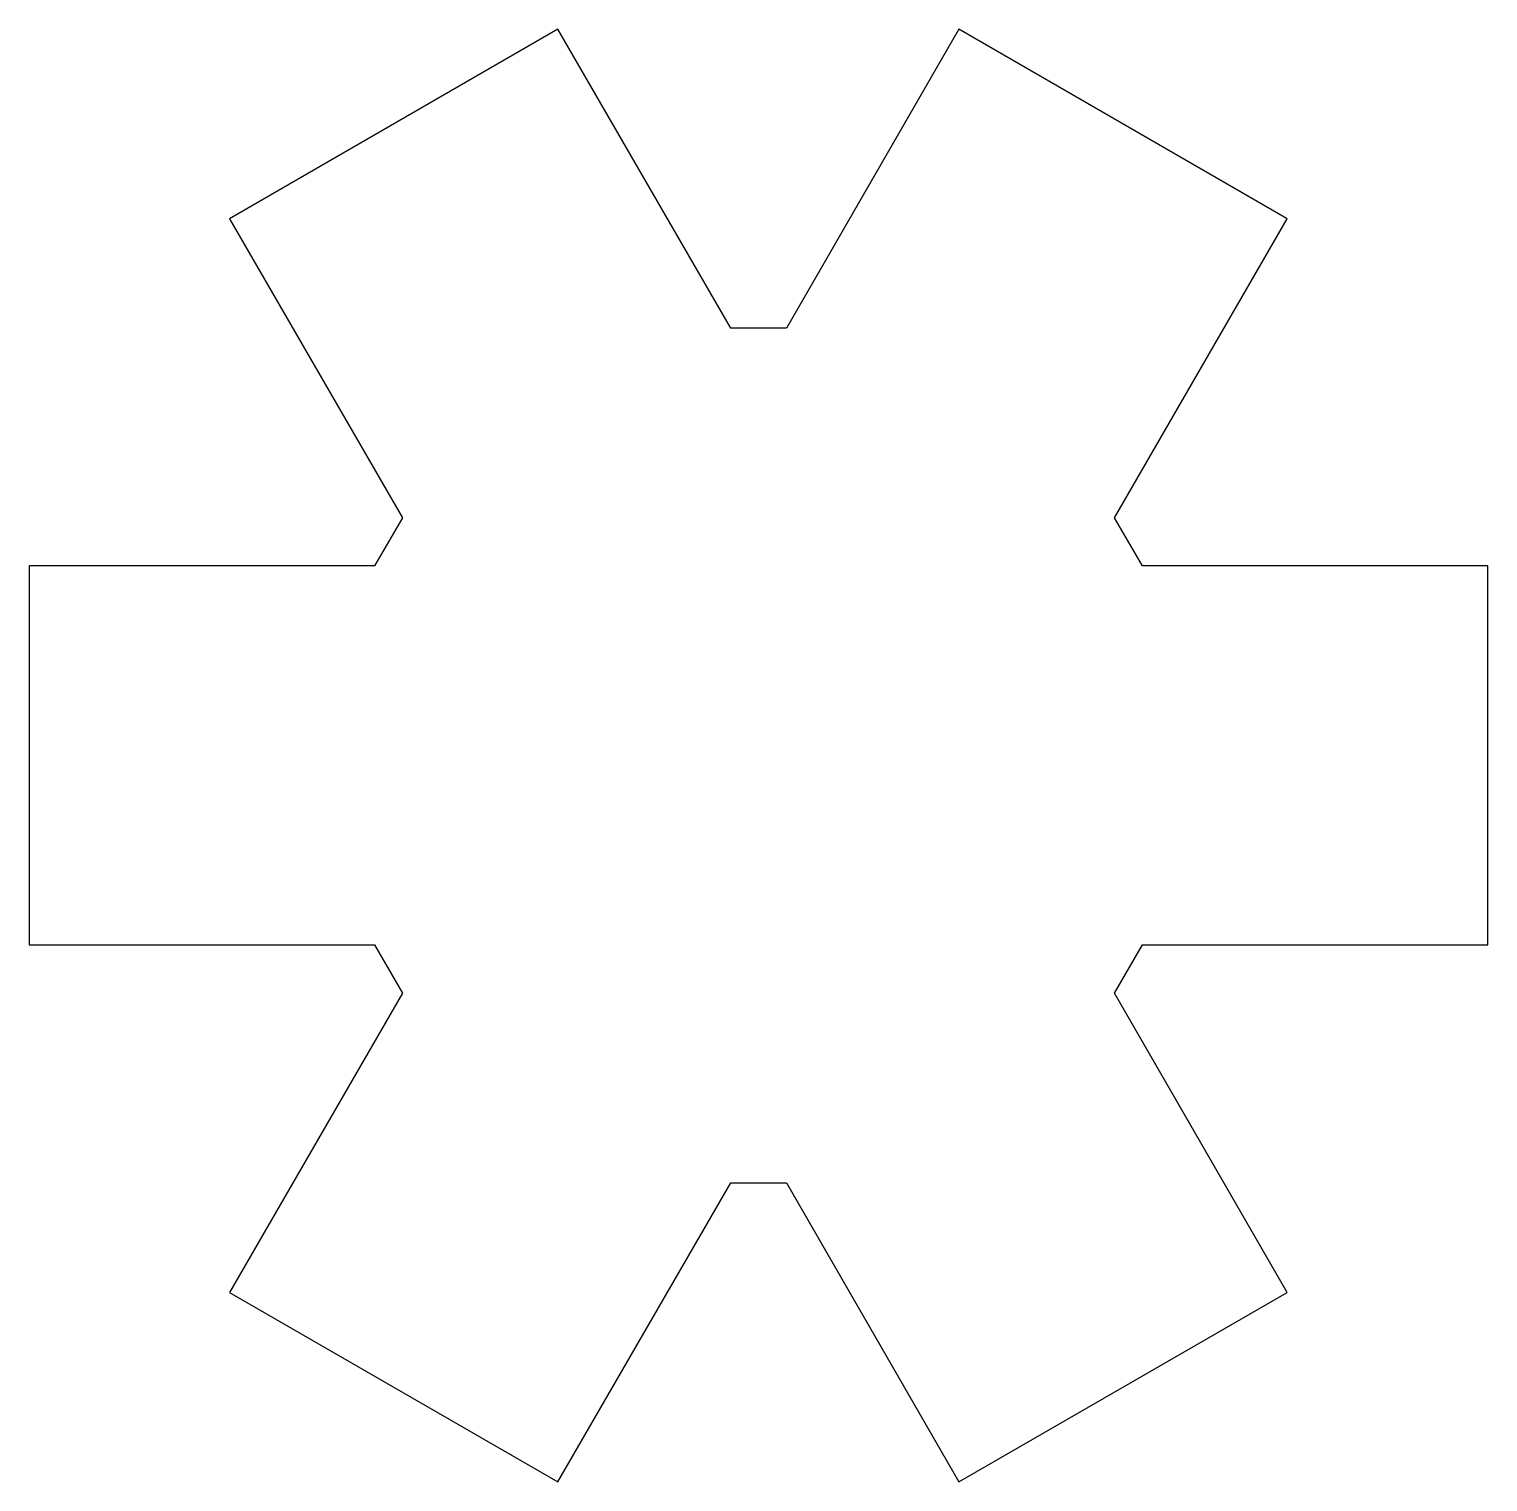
# Model space of a CAD drawing. Header units: millimetres. Extents: x 3474.7 to 3485.3, y 1555.8 to 1566.3.
import ezdxf

# ---------------------------------------------------------------- set-up
doc = ezdxf.new("R2010")
doc.units = ezdxf.units.MM

msp = doc.modelspace()

# ---------------------------------------------------------------- linework, layer by layer
at = {"color": 254, "true_color": 0xcad1ee, "extrusion": (-3.77686e-08, 1.62225e-16, -1)}
for p, q in [((3478.574, 1566.294, 462.869), (3476.198, 1564.922, 462.869)), ((3479.824, 1564.129, 462.869), (3478.574, 1566.294, 462.869)), ((3481.476, 1566.294, 462.869), (3480.227, 1564.129, 462.869)), ((3483.852, 1564.922, 462.869), (3481.476, 1566.294, 462.869)), ((3476.198, 1564.922, 462.869), (3477.448, 1562.758, 462.869)), ((3482.602, 1562.758, 462.869), (3483.852, 1564.922, 462.869)), ((3480.227, 1564.129, 462.869), (3479.824, 1564.129, 462.869)), ((3477.448, 1562.758, 462.869), (3477.247, 1562.409, 462.869)), ((3482.804, 1562.409, 462.869), (3482.602, 1562.758, 462.869)), ((3474.747, 1562.409, 462.869), (3474.747, 1559.666, 462.869)), ((3477.247, 1562.409, 462.869), (3474.747, 1562.409, 462.869)), ((3485.303, 1562.409, 462.869), (3482.804, 1562.409, 462.869)), ((3485.303, 1559.666, 462.869), (3485.303, 1562.409, 462.869)), ((3474.747, 1559.666, 462.869), (3477.247, 1559.666, 462.869)), ((3477.247, 1559.666, 462.869), (3477.448, 1559.317, 462.869)), ((3482.602, 1559.317, 462.869), (3482.804, 1559.666, 462.869)), ((3482.804, 1559.666, 462.869), (3485.303, 1559.666, 462.869)), ((3477.448, 1559.317, 462.869), (3476.198, 1557.152, 462.869)), ((3483.852, 1557.152, 462.869), (3482.602, 1559.317, 462.869)), ((3478.574, 1555.781, 462.869), (3479.824, 1557.945, 462.869)), ((3479.824, 1557.945, 462.869), (3480.227, 1557.945, 462.869)), ((3480.227, 1557.945, 462.869), (3481.476, 1555.781, 462.869)), ((3476.198, 1557.152, 462.869), (3478.574, 1555.781, 462.869)), ((3481.476, 1555.781, 462.869), (3483.852, 1557.152, 462.869))]:
    msp.add_line(p, q, dxfattribs=at)

doc.saveas('drawing.dxf')
